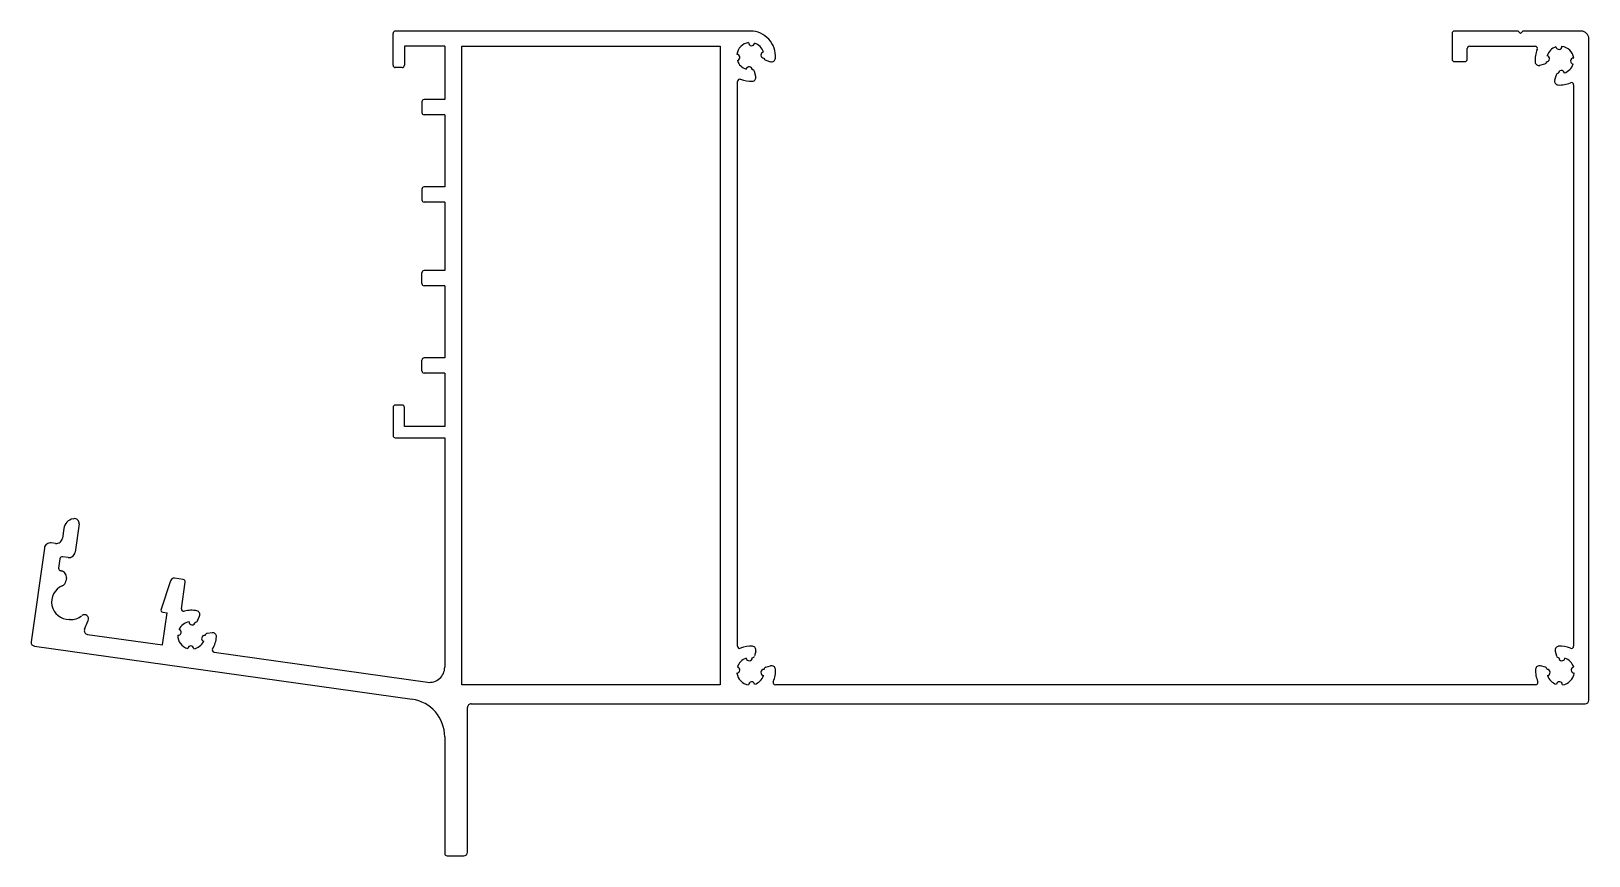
# Model space of a CAD drawing. Extents: x 1572 to 1777, y 1852 to 1961.
import ezdxf

# ---------------------------------------------------------------- set-up
doc = ezdxf.new("R2010")
doc.units = 0
doc.layers.get('0').update_dxf_attribs({"linetype": 'CONTINUOUS'})

msp = doc.modelspace()

# ---------------------------------------------------------------- linework, layer by layer
for p, q in [((1619.35, 1956.3), (1619.35, 1960.5)), ((1666.36, 1960.8), (1619.65, 1960.8)), ((1758.65, 1960.5), (1758.65, 1957.1)), ((1767.35, 1960.8), (1758.95, 1960.8)), ((1767.65, 1960.5), (1767.35, 1960.8)), ((1767.95, 1960.8), (1767.65, 1960.5)), ((1775.65, 1960.8), (1767.95, 1960.8)), ((1776.65, 1872.8), (1776.65, 1959.8)), ((1620.85, 1958.8), (1620.85, 1956.3)), ((1626.15, 1958.8), (1620.85, 1958.8)), ((1626.15, 1958.8), (1626.15, 1951.8)), ((1628.4, 1958.8), (1662.4, 1958.8)), ((1628.4, 1874.8), (1628.4, 1958.8)), ((1662.4, 1958.8), (1662.4, 1874.8)), ((1668.37, 1956.96), (1669.02, 1956.78)), ((1758.95, 1956.8), (1760.35, 1956.8)), ((1760.65, 1957.1), (1760.65, 1958.5)), ((1760.95, 1958.8), (1769.59, 1958.8)), ((1620.55, 1956), (1619.65, 1956)), ((1667.07, 1954.83), (1666.9, 1955.49)), ((1770.2, 1956.3), (1770.86, 1956.48)), ((1772.33, 1955.01), (1772.15, 1954.35)), ((1664.65, 1879.89), (1664.65, 1954.18)), ((1774.65, 1953.73), (1774.65, 1879.89)), ((1623.15, 1951.5), (1623.15, 1950.1)), ((1626.15, 1951.8), (1623.45, 1951.8)), ((1626.15, 1949.8), (1623.45, 1949.8)), ((1626.15, 1949.8), (1626.15, 1940.3)), ((1623.15, 1940), (1623.15, 1938.6)), ((1626.15, 1940.3), (1623.45, 1940.3)), ((1626.15, 1938.3), (1623.45, 1938.3)), ((1626.15, 1938.3), (1626.15, 1929.3)), ((1623.15, 1927.6), (1623.15, 1929)), ((1626.15, 1929.3), (1623.45, 1929.3)), ((1626.15, 1927.3), (1623.45, 1927.3)), ((1626.15, 1927.3), (1626.15, 1917.8)), ((1623.15, 1916.1), (1623.15, 1917.5)), ((1626.15, 1917.8), (1623.45, 1917.8)), ((1626.15, 1915.8), (1623.45, 1915.8)), ((1626.15, 1915.8), (1626.15, 1908.8)), ((1619.35, 1911.3), (1619.35, 1907.6)), ((1620.55, 1911.6), (1619.65, 1911.6)), ((1620.85, 1908.8), (1620.85, 1911.3)), ((1626.15, 1908.8), (1620.85, 1908.8)), ((1619.65, 1907.3), (1626.15, 1907.3)), ((1626.15, 1907.3), (1626.15, 1877.12)), ((1576.04, 1895.36), (1575.86, 1894.08)), ((1577.26, 1896.63), (1577.34, 1896.65)), ((1578.05, 1895.97), (1577.52, 1892.23)), ((1574.95, 1893.39), (1574.39, 1893.47)), ((1573.49, 1892.79), (1571.75, 1880.45)), ((1575.54, 1891.39), (1575.36, 1890.13)), ((1576.62, 1891.55), (1575.88, 1891.65)), ((1575.7, 1889.78), (1575.62, 1889.79)), ((1576.38, 1888.87), (1576.32, 1888.45)), ((1590.06, 1888.47), (1588.84, 1884.76)), ((1591.75, 1888.65), (1590.61, 1888.81)), ((1591.52, 1884.8), (1592.01, 1888.31)), ((1578.78, 1882.12), (1579.27, 1883.25)), ((1589.03, 1880.04), (1589.63, 1884.29)), ((1589.08, 1884.37), (1589.63, 1884.29)), ((1593.64, 1883.22), (1593.9, 1883.84)), ((1579.17, 1881.42), (1589.03, 1880.04)), ((1595.56, 1881.64), (1594.89, 1881.56)), ((1572.18, 1879.88), (1621.85, 1872.9)), ((1595.83, 1879.08), (1623.87, 1875.14)), ((1667.07, 1879.24), (1666.9, 1878.59)), ((1772.22, 1879.24), (1772.4, 1878.59)), ((1668.37, 1877.12), (1669.02, 1877.29)), ((1770.93, 1877.12), (1770.27, 1877.29)), ((1662.4, 1874.8), (1628.4, 1874.8)), ((1769.65, 1874.8), (1669.64, 1874.8)), ((1629.15, 1852.8), (1629.15, 1871.8)), ((1629.65, 1872.3), (1776.15, 1872.3)), ((1626.15, 1867.95), (1626.15, 1852.6)), ((1626.45, 1852.3), (1628.65, 1852.3))]:
    msp.add_line(p, q)
for centre, radius, start, end in [((1619.65, 1960.5), 0.3, 90, 180), ((1666.36, 1957.5), 1.8, 97.6728, 172.3272), ((1666.52, 1959.28), 0.4, 179.7802, 349.9816), ((1666.36, 1957.5), 3.3, 355.2866, 90), ((1666.36, 1957.5), 1.8, 17.911, 72.089), ((1758.95, 1960.5), 0.3, 90, 180), ((1775.65, 1959.8), 1, 0, 90), ((1664.58, 1957.34), 0.4, 280.0184, 90.2198), ((1666.36, 1957.5), 1.8, 197.911, 252.089), ((1668.14, 1957.66), 0.4, 100.0184, 270.3113), ((1668.45, 1957.25), 0.3, 178.5459, 255), ((1669.15, 1957.27), 0.5, 255, 355.2866), ((1758.95, 1957.1), 0.3, 180, 270), ((1760.35, 1957.1), 0.3, 270, 360), ((1760.95, 1958.5), 0.3, 90, 180), ((1772.87, 1957.01), 3.3, 155.6843, 184.7134), ((1769.59, 1958.5), 0.3, 335.6843, 90), ((1771.08, 1957.17), 0.4, 269.6887, 79.9816), ((1772.87, 1957.01), 1.8, 107.911, 162.089), ((1772.71, 1958.8), 0.4, 190.0184, 0.2198), ((1772.87, 1957.01), 1.8, 7.6728, 82.3272), ((1774.65, 1956.85), 0.4, 89.7802, 259.9816), ((1619.65, 1956.3), 0.3, 180, 270), ((1620.55, 1956.3), 0.3, 270, 0), ((1666.2, 1955.71), 0.4, 359.6887, 169.9816), ((1666.61, 1955.41), 0.3, 15, 91.4541), ((1666.59, 1954.71), 0.5, 274.7134, 15), ((1770.08, 1956.78), 0.5, 184.7134, 285), ((1770.78, 1956.77), 0.3, 285, 1.4541), ((1772.62, 1954.93), 0.3, 88.5459, 165), ((1773.03, 1955.23), 0.4, 10.0184, 180.3113), ((1772.87, 1957.01), 1.8, 287.911, 342.089), ((1664.95, 1954.18), 0.3, 66.8939, 180), ((1666.36, 1957.5), 3.3, 246.8939, 274.7134), ((1772.64, 1954.22), 0.5, 165, 265.2866), ((1772.87, 1957.01), 3.3, 265.2866, 294.3157), ((1774.35, 1953.73), 0.3, 0, 114.3157), ((1623.45, 1951.5), 0.3, 90, 180), ((1623.45, 1950.1), 0.3, 180, 270), ((1623.45, 1940), 0.3, 90, 180), ((1623.45, 1938.6), 0.3, 180, 270), ((1623.45, 1929), 0.3, 90, 180), ((1623.45, 1927.6), 0.3, 180, 270), ((1623.45, 1917.5), 0.3, 90, 180), ((1623.45, 1916.1), 0.3, 180, 270), ((1619.65, 1911.3), 0.3, 90, 180), ((1620.55, 1911.3), 0.3, 0, 90), ((1619.65, 1907.6), 0.3, 180, 270), ((1577.53, 1895.16), 1.5, 100.2134, 172.0172), ((1577.45, 1896.06), 0.6, 352.0172, 100.2134), ((1574.28, 1892.68), 0.8, 82, 172), ((1575.07, 1894.19), 0.8, 261.8323, 352.0172), ((1575.84, 1891.35), 0.3, 82, 172), ((1576.73, 1892.34), 0.8, 262, 352.0172), ((1575.66, 1890.09), 0.3, 172, 262), ((1575.59, 1888.98), 0.8, 351.9966, 82), ((1576.73, 1885.7), 2.3, 112.8454, 271.0721), ((1575.53, 1888.56), 0.8, 292.8454, 351.9966), ((1590.54, 1888.32), 0.5, 82, 161.7172), ((1591.71, 1888.35), 0.3, 352, 82), ((1576.79, 1882.9), 0.5, 85.4048, 91.0721), ((1577.01, 1885.63), 2.24, 265.4048, 309.1238), ((1578.76, 1883.47), 0.55, 336.6743, 129.1238), ((1589.12, 1884.66), 0.3, 161.7172, 261.9829), ((1592.83, 1881.31), 1.8, 99.911, 154.089), ((1591.81, 1884.76), 0.3, 172, 286.3425), ((1592.83, 1881.31), 3.3, 77.2866, 106.3425), ((1592.92, 1883.09), 0.4, 182.0184, 352.3113), ((1593.36, 1883.34), 0.3, 260.5459, 337), ((1593.44, 1884.04), 0.5, 337, 77.2866), ((1579.24, 1881.92), 0.5, 156.6743, 262), ((1591.08, 1881.71), 0.4, 261.7802, 71.9816), ((1592.83, 1881.31), 1.8, 179.6728, 254.3272), ((1594.57, 1880.9), 0.4, 81.6887, 251.9816), ((1594.93, 1881.26), 0.3, 97, 173.4541), ((1595.62, 1881.15), 0.5, 356.7134, 97), ((1592.83, 1881.31), 3.3, 327.6575, 356.7134), ((1572.25, 1880.38), 0.5, 172, 262), ((1592.74, 1879.52), 0.4, 2.0184, 172.2198), ((1592.83, 1881.31), 1.8, 279.911, 334.089), ((1595.87, 1879.38), 0.3, 147.6575, 262), ((1664.95, 1879.89), 0.3, 180, 293.1061), ((1666.36, 1876.58), 3.3, 85.2866, 113.1061), ((1666.59, 1879.37), 0.5, 345, 85.2866), ((1772.71, 1879.37), 0.5, 94.7134, 195), ((1772.94, 1876.58), 3.3, 66.8939, 94.7134), ((1774.35, 1879.89), 0.3, 246.8939, 0), ((1624.15, 1877.12), 2, 262, 0.0068), ((1664.58, 1876.74), 0.4, 269.7802, 79.9816), ((1666.36, 1876.58), 1.8, 107.911, 162.089), ((1666.2, 1878.36), 0.4, 190.0184, 0.3113), ((1666.61, 1878.66), 0.3, 268.5459, 345), ((1668.45, 1876.83), 0.3, 105, 181.4541), ((1669.15, 1876.81), 0.5, 4.7134, 105), ((1770.14, 1876.81), 0.5, 75, 175.2866), ((1770.85, 1876.83), 0.3, 358.5459, 75), ((1772.69, 1878.66), 0.3, 195, 271.4541), ((1773.1, 1878.36), 0.4, 179.6887, 349.9816), ((1772.94, 1876.58), 1.8, 17.911, 72.089), ((1774.72, 1876.74), 0.4, 100.0184, 270.2198), ((1666.36, 1876.58), 1.8, 187.6728, 262.3272), ((1666.52, 1874.8), 0.4, 10.0184, 180.2198), ((1666.36, 1876.58), 1.8, 287.911, 342.089), ((1668.14, 1876.42), 0.4, 89.6887, 259.9816), ((1669.64, 1875.1), 0.3, 155.6843, 270), ((1666.36, 1876.58), 3.3, 335.6843, 4.7134), ((1772.94, 1876.58), 3.3, 175.2866, 204.3157), ((1769.65, 1875.1), 0.3, 270, 24.3157), ((1771.15, 1876.42), 0.4, 280.0184, 90.3113), ((1772.94, 1876.58), 1.8, 197.911, 252.089), ((1772.78, 1874.8), 0.4, 359.7802, 169.9816), ((1772.94, 1876.58), 1.8, 277.6728, 352.3272), ((1621.15, 1867.95), 5, 359.9975, 82), ((1776.15, 1872.8), 0.5, 270, 360), ((1629.65, 1871.8), 0.5, 89.9998, 180), ((1626.45, 1852.6), 0.3, 179.9975, 270), ((1628.65, 1852.8), 0.5, 270, 0)]:
    msp.add_arc(centre, radius, start, end)

doc.saveas('drawing.dxf')
